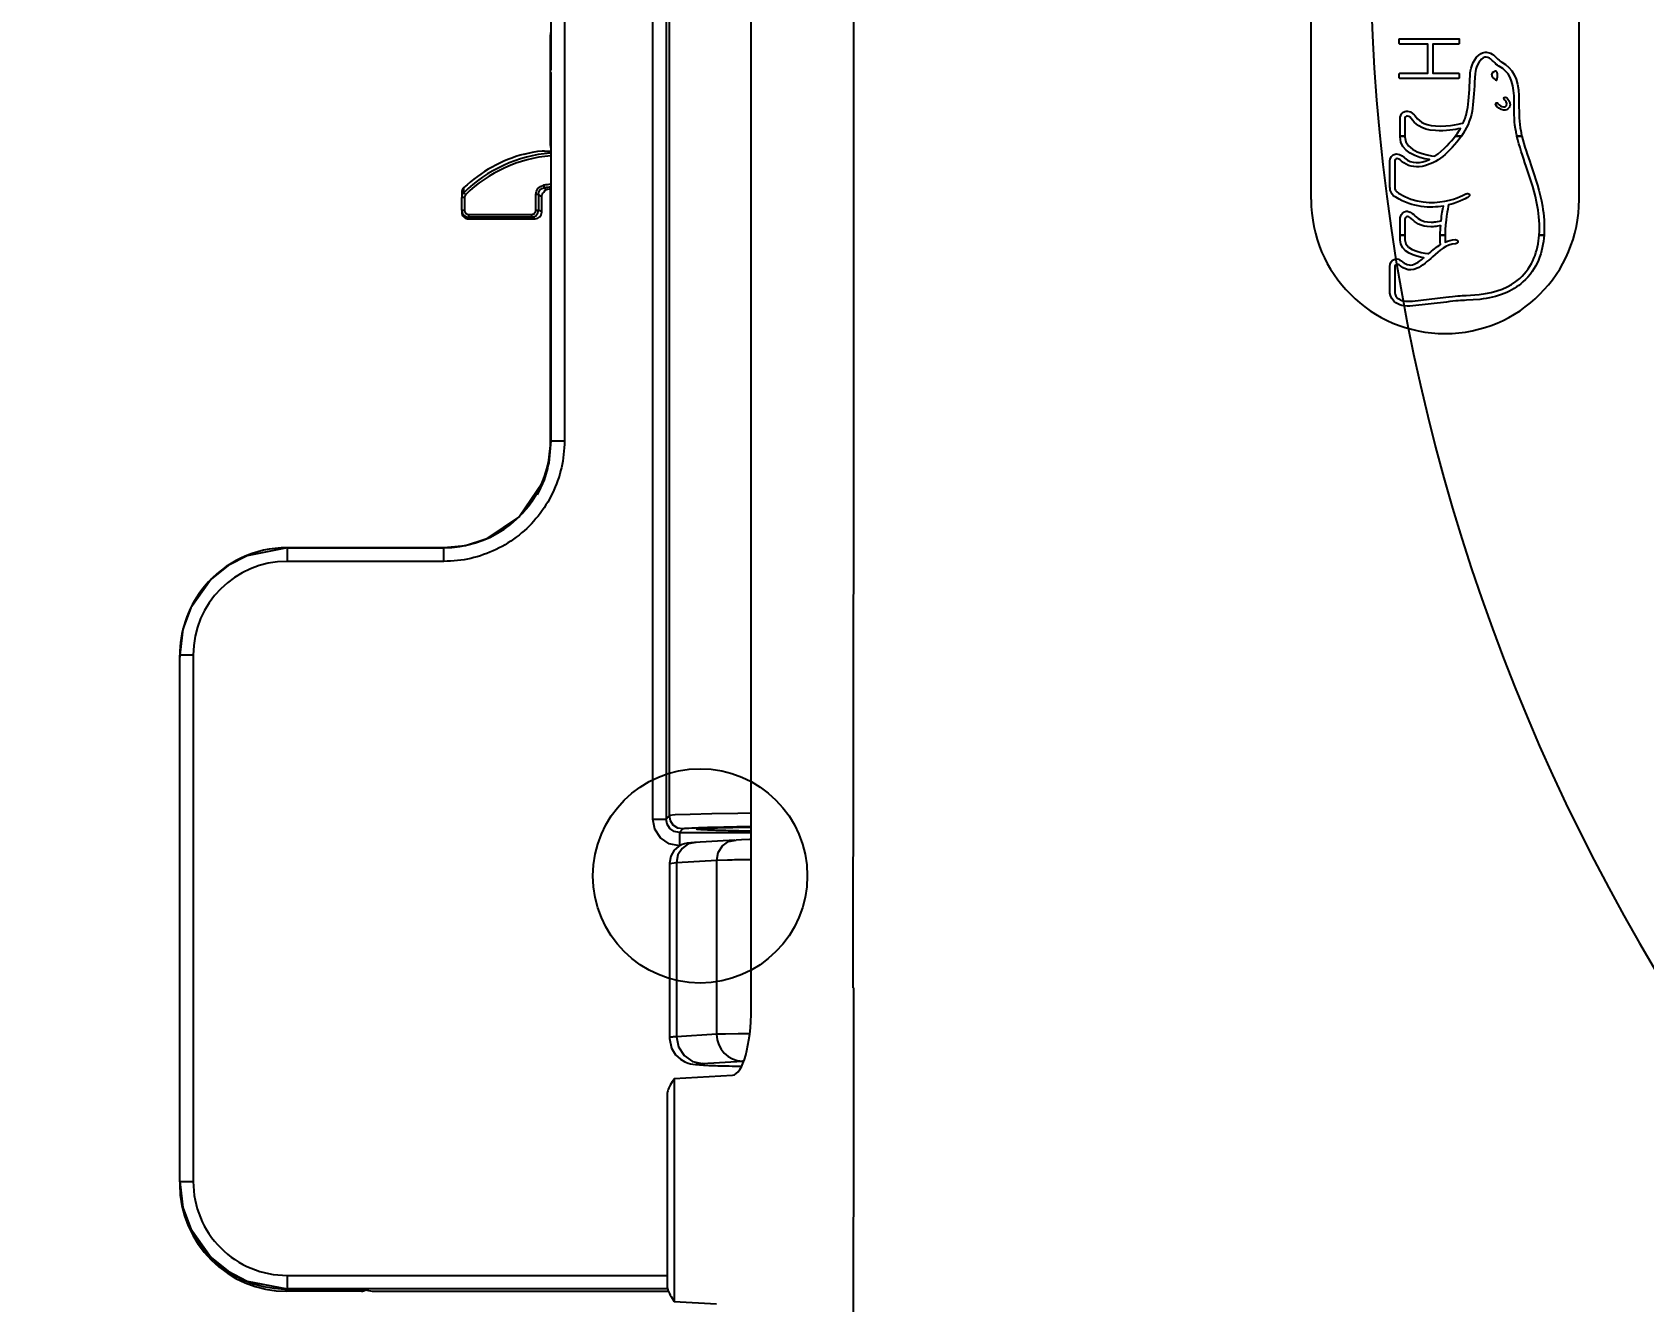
# Model space of a CAD drawing. Header units: millimetres. Extents: x 9575 to 12140, y 93 to 2418.
# Drawn here: x 9979.8 to 10100.1, y 1652 to 1746.8 of the extents above; entities that cross this region are included whole.
import ezdxf
from ezdxf.lldxf.tags import DXFTag

# ---------------------------------------------------------------- set-up
doc = ezdxf.new("R2010")
doc.units = ezdxf.units.MM
doc.layers.add('3', color=3, linetype='Continuous')
doc.layers.add('THIN', color=8, linetype='Continuous')
doc.styles.get("Standard").update_dxf_attribs({"font": 'NanumGothic.ttf'})
tags = doc.linetypes.add('DASHED', pattern=[0.75, 0.5, -0.25]).pattern_tags.tags
tags[6:7] = [DXFTag(74, 4), DXFTag(75, 0), DXFTag(340, '0'), DXFTag(46, 1.0), DXFTag(50, 0.0), DXFTag(44, 0.0), DXFTag(45, 0.0)]
tags[4:5] = [DXFTag(74, 4), DXFTag(75, 0), DXFTag(340, '0'), DXFTag(46, 1.0), DXFTag(50, 0.0), DXFTag(44, 0.0), DXFTag(45, 0.0)]
doc.dimstyles.new('ISO-25', dxfattribs={"dimtxt": 20, "dimasz": 20, "dimexe": 3, "dimexo": 1, "dimgap": 5, "dimtad": 1, "dimtoh": 1, "dimdec": 0, "dimtxsty": 'Standard', "dimcen": 0, "dimclrd": 3, "dimclre": 3, "dimclrt": 2, "dimadec": 0, "dimazin": 0, "dimtfac": 1, "dimtdec": 0, "dimtmove": 0, "dimatfit": 3, "dimfxl": 0, "dimarcsym": 0})

# ---------------------------------------------------------------- blocks, each defined once
blk = doc.blocks.new('2E12E')
at = {"color": 2}
for p, q in [((6815.43, 996.12), (6815.43, 1155.87)), ((6808.08, 1010.24), (6808.08, 1141.74)), ((6809.08, 1141.74), (6809.08, 1010.24)), ((6809.33, 1010.5), (6809.33, 1141.49)), ((6801.49, 1113.51), (6801.49, 1038.48)), ((6800.49, 1070.98), (6800.49, 1066.16)), ((6800.46, 1068.97), (6800.46, 1068.8)), ((6800.46, 1060.54), (6800.46, 1068.8)), ((6800.48, 1065.65), (6800.49, 1066)), ((6800.47, 1064.95), (6800.47, 1059.87)), ((6800, 1060.14), (6800.02, 1060.1)), ((6800.46, 1060.54), (6800.46, 1060.37)), ((6800.47, 1059.87), (6800.47, 1038.5)), ((6800.46, 1038.33), (6800.46, 1057.43)), ((6793.83, 1055.69), (6793.83, 1056.64)), ((6793.98, 1057), (6794.12, 1056.86)), ((6794.03, 1056.64), (6794.03, 1055.69)), ((6799.36, 1055.69), (6799.36, 1056.88)), ((6799.56, 1056.88), (6799.56, 1055.69)), ((6799.8, 1055.57), (6799.8, 1056.67)), ((6793.83, 1055.69), (6793.83, 1055.55)), ((6794.33, 1055.39), (6799.06, 1055.39)), ((6799.06, 1055.19), (6794.33, 1055.19)), ((6794.33, 1055.19), (6794.33, 1055.05)), ((6794.33, 1055.05), (6798.5, 1055.05)), ((6799.06, 1055.19), (6799.06, 1055.39)), ((6799.06, 1055.19), (6799.32, 1055.06)), ((6799.8, 1055.57), (6799.56, 1055.69)), ((6800.46, 1038.33), (6800.47, 1038.33)), ((6800.47, 1038.5), (6800.49, 1038.48)), ((6792.47, 1030.5), (6780.79, 1030.5)), ((6780.79, 1030.5), (6780.79, 1030.48)), ((6780.79, 1030.48), (6792.49, 1030.48)), ((6792.47, 1030.5), (6792.49, 1030.48)), ((6792.49, 1029.48), (6792.49, 1030.48)), ((6792.49, 1029.48), (6780.79, 1029.48)), ((6772.79, 1022.5), (6772.79, 1022.48)), ((6772.79, 1022.49), (6772.79, 1022.48)), ((6772.79, 983.17), (6772.79, 1022.48)), ((6773.79, 1022.48), (6773.79, 983.17)), ((6810.08, 1009.24), (6810.33, 1009.5)), ((6810.08, 1009.24), (6815.43, 1009.24)), ((6814.21, 1008.67), (6811.19, 1008.49)), ((6809.33, 1007), (6809.33, 993.82)), ((6809.85, 1006.99), (6812.86, 1007.17)), ((6809.85, 1006.99), (6809.85, 993.99)), ((6812.86, 994.17), (6812.86, 1007.17)), ((6812.86, 994.17), (6809.85, 993.99)), ((6809.69, 990.86), (6814.04, 991.12)), ((6811.77, 991.99), (6814.78, 992.17)), ((6809.69, 990.86), (6809.69, 974.22)), ((6809.15, 989.6), (6809.15, 975.48)), ((6772.79, 983.16), (6772.79, 983.17)), ((6772.79, 983.17), (6772.79, 983.15)), ((6780.79, 976.17), (6809.15, 976.17)), ((6809.23, 975.17), (6780.79, 975.17)), ((6780.79, 975.17), (6780.79, 975.15)), ((6780.79, 975.15), (6783.89, 975.15)), ((6786.36, 974.99), (6780.79, 974.99)), ((6785.79, 975.12), (6786.31, 975.04)), ((6786.36, 974.99), (6786.31, 975.04)), ((6787.18, 974.98), (6786.38, 975.11)), ((6809.28, 974.98), (6787.18, 974.98)), ((6809.69, 974.22), (6812.84, 974.04))]:
    blk.add_line(p, q, dxfattribs=at)
for points in [[(6823.05, 997.63), (6823.09, 1036.81), (6823.1, 1075.99)], [(6800.48, 1068.68), (6800.47, 1068.72), (6800.46, 1068.8), (6800.46, 1068.8)], [(6800.49, 1065.99), (6800.49, 1038.48)], [(6798.5, 1059.89), (6798.59, 1059.92), (6799.1, 1060.03), (6799.52, 1060.11), (6799.83, 1060.14), (6799.98, 1060.14), (6800, 1060.14)], [(6800.02, 1060.1), (6800.05, 1060.1), (6800.23, 1060.1), (6800.49, 1060.11)], [(6793.98, 1057), (6793.99, 1057.39)], [(6799.36, 1056.88), (6799.4, 1057.12), (6799.52, 1057.33), (6799.71, 1057.48), (6799.94, 1057.57)], [(6799.56, 1056.88), (6799.59, 1057.05), (6799.67, 1057.2), (6799.81, 1057.31), (6799.97, 1057.37)], [(6799.94, 1057.57), (6799.95, 1057.49), (6799.96, 1057.43), (6799.97, 1057.39), (6799.97, 1057.37)], [(6800.14, 1057.23), (6800.1, 1057.27), (6800.06, 1057.29), (6800.02, 1057.33), (6799.99, 1057.36), (6799.98, 1057.37), (6799.97, 1057.37)], [(6800.02, 1057.17), (6800.04, 1057.19), (6800.1, 1057.22), (6800.12, 1057.22), (6800.14, 1057.23)], [(6800.45, 1057.29), (6800.22, 1057.25), (6800.14, 1057.23)], [(6793.83, 1057.02), (6793.83, 1056.64)], [(6793.98, 1057), (6793.91, 1056.92), (6793.87, 1056.84), (6793.84, 1056.74), (6793.83, 1056.64)], [(6794.03, 1056.64), (6793.95, 1056.64), (6793.88, 1056.64), (6793.84, 1056.64), (6793.83, 1056.64)], [(6799.56, 1056.88), (6799.54, 1056.88), (6799.49, 1056.88), (6799.43, 1056.88), (6799.36, 1056.88)], [(6799.56, 1056.88), (6799.8, 1056.67)], [(6799.8, 1056.67), (6799.81, 1056.77), (6799.84, 1056.87), (6799.89, 1056.96), (6799.96, 1057.05), (6800, 1057.11)], [(6793.83, 1055.69), (6793.84, 1055.57), (6793.88, 1055.46), (6793.94, 1055.37), (6794.01, 1055.3), (6794.17, 1055.21), (6794.33, 1055.19)], [(6793.83, 1055.69), (6793.84, 1055.69), (6793.89, 1055.69), (6793.96, 1055.69), (6794.03, 1055.69)], [(6794.33, 1055.39), (6794.33, 1055.31), (6794.33, 1055.25), (6794.33, 1055.2), (6794.33, 1055.19)], [(6799.06, 1055.19), (6799.16, 1055.2), (6799.26, 1055.23), (6799.35, 1055.28), (6799.42, 1055.35), (6799.52, 1055.51), (6799.56, 1055.69)], [(6799.32, 1055.06), (6799.52, 1055.1), (6799.66, 1055.21), (6799.76, 1055.35), (6799.79, 1055.45), (6799.8, 1055.54), (6799.8, 1055.57)], [(6799.36, 1055.69), (6799.43, 1055.69), (6799.5, 1055.69), (6799.54, 1055.69), (6799.56, 1055.69)], [(6800.49, 1038.48), (6800.32, 1036.84), (6799.84, 1035.32), (6798.15, 1032.82), (6795.64, 1031.13), (6794.12, 1030.65), (6792.49, 1030.48)], [(6800.46, 1038.33), (6800.23, 1036.41), (6799.97, 1035.57)], [(6800.49, 1038.48), (6800.57, 1038.48), (6800.79, 1038.48), (6801.11, 1038.48), (6801.49, 1038.48)], [(6799.97, 1035.57), (6799.59, 1034.69), (6799.46, 1034.44)], [(6780.79, 1030.48), (6777.81, 1029.9), (6776.4, 1029.17), (6775.13, 1028.14), (6773.6, 1026), (6773.02, 1024.41), (6772.79, 1022.48)], [(6780.79, 1030.48), (6780.79, 1030.4), (6780.79, 1030.18), (6780.79, 1029.86), (6780.79, 1029.48)], [(6772.79, 1022.49), (6772.79, 1022.33)], [(6773.79, 1022.48), (6773.41, 1022.48), (6773.08, 1022.48), (6772.87, 1022.48), (6772.79, 1022.48)], [(6809.33, 1010.5), (6809.08, 1010.24)], [(6815.42, 1010.68), (6814.43, 1010.66), (6812.49, 1010.63), (6810.88, 1010.59), (6809.77, 1010.55), (6809.33, 1010.5)], [(6810.33, 1009.5), (6809.95, 1009.57), (6809.62, 1009.79), (6809.41, 1010.11), (6809.33, 1010.5)], [(6808.08, 1010.24), (6808.45, 1010.24), (6808.78, 1010.24), (6808.99, 1010.24), (6809.08, 1010.24)], [(6810.08, 1008.24), (6809.31, 1008.39), (6808.66, 1008.83), (6808.23, 1009.48), (6808.08, 1010.24)], [(6810.08, 1009.24), (6809.69, 1009.32), (6809.37, 1009.53), (6809.15, 1009.86), (6809.08, 1010.24)], [(6810.08, 1009.24), (6810.08, 1009.16), (6810.08, 1008.94), (6810.08, 1008.62), (6810.08, 1008.24)], [(6811.2, 1008.49), (6810.93, 1008.47), (6810.66, 1008.44), (6810.46, 1008.4), (6810.27, 1008.33), (6810.01, 1008.2), (6809.69, 1007.91), (6809.43, 1007.48), (6809.33, 1006.94), (6809.33, 1006.93)], [(6811.29, 1008.49), (6810.74, 1008.38), (6810.27, 1008.05), (6809.96, 1007.57), (6809.85, 1006.99)], [(6812.86, 1007.17), (6812.97, 1007.75), (6813.28, 1008.24), (6813.75, 1008.56), (6814.3, 1008.67)], [(6815.42, 1008.71), (6815.3, 1008.71), (6814.7, 1008.69), (6814.3, 1008.67)], [(6809.33, 1006.93), (6809.85, 1006.99)], [(6812.86, 1007.17), (6813.66, 1007.2), (6814, 1007.2), (6814.19, 1007.21), (6815.33, 1007.22), (6815.44, 1007.22)], [(6823.06, 997.63), (6823.04, 963.43), (6823.02, 929.24)], [(6809.33, 993.94), (6809.33, 993.86), (6809.49, 993.14), (6809.79, 992.65), (6810.15, 992.32), (6810.48, 992.12), (6810.74, 992.02), (6810.91, 991.97), (6811.07, 991.94), (6811.28, 991.91), (6811.64, 991.88), (6812.32, 991.85), (6812.74, 991.84)], [(6809.85, 993.99), (6810, 993.23), (6810.42, 992.58), (6811.04, 992.14), (6811.77, 991.99)], [(6815.28, 994.21), (6814.47, 994.2), (6813.52, 994.19), (6812.86, 994.17)], [(6772.79, 983.17), (6772.87, 983.17), (6773.08, 983.17), (6773.41, 983.17), (6773.79, 983.17)], [(6772.79, 983.17), (6773.02, 981.24), (6773.6, 979.65), (6775.13, 977.51), (6776.4, 976.48), (6777.81, 975.74), (6780.79, 975.17)], [(6780.79, 976.17), (6780.79, 975.79), (6780.79, 975.47), (6780.79, 975.25), (6780.79, 975.17)]]:
    blk.add_lwpolyline(points, dxfattribs=at)
for centre, radius, start, end in [((6801.33, 1049.49), 10.51, 94.8123, 134.3882), ((6801.33, 1049.49), 10.78, 105.201, 132.9183), ((6801.33, 1049.49), 10.31, 94.7621, 134.3875), ((6801.33, 1049.49), 8.19, 95.9947, 99.7802), ((6801.33, 1049.49), 7.99, 96.1451, 99.7805), ((6794.33, 1056.64), 0.301, 134.3951, 180.0075), ((6794.33, 1055.69), 0.3, 179.9932, 269.997), ((6799.06, 1055.69), 0.3, 269.9747, 359.9918), ((6780.79, 1022.48), 7, 90.009, 180.0064), ((6780.79, 983.17), 7, 179.9907, 269.9939)]:
    blk.add_arc(centre, radius, start, end, dxfattribs=at)
for centre, major_axis, ratio, start_param, end_param in [((6800.49, 1064.95), (0, 0.8), 0.017455, 0.523599, 1.570796), ((6794.33, 1057.02), (0, -0.5), 0.998838, 3.890736, 4.713339), ((6800.09, 1056.84), (0.088, 0.575), 0.246445, 1.011042, 1.1381), ((6794.33, 1055.55), (0, 0.5), 0.999848, 1.570796, 3.141593), ((6798.5, 1055.08), (1.5, 0), 0.017455, 4.712389, 5.289125), ((6792.46, 1038.49), (-7.66, 2.32), 0.999451, 2.752531, 3.435587), ((6792.47, 1038.5), (5.66, -5.66), 0.999695, 0.414252, 0.785253), ((6792.47, 1038.5), (5.66, -5.66), 0.999695, 5.497925, 6.697438), ((6780.79, 1022.5), (0, 8), 0.999848, 0.000015, 0.877805), ((6780.79, 1022.5), (0, 8), 0.999848, 0.877805, 1.537628), ((6780.79, 1022.5), (0, 8), 0.999848, 1.537628, 1.570811), ((6822.83, 1009.49), (-12.5, 0), 0.017452, 6.234874, 6.265942), ((6822.83, 1009.49), (-12.5, 0), 0.017452, 5.345455, 6.234874), ((6814.01, 996.12), (0, 5), 0.284012, 3.158327, 4.711911), ((6814.78, 994.17), (0.12, -2), 0.961133, 4.653947, 6.219937), ((6822.83, 991.93), (-11.5, 0), 0.01745, 6.003965, 6.78965), ((6820.64, 991.91), (-9, 0), 0.017453, 0.50647, 0.824227), ((6823.19, 991.96), (-12.75, 0), 0.017453, 0.824211, 0.844948), ((6818.63, 992.15), (-4, 0), 0.017451, 5.922161, 6.00399), ((6780.79, 983.15), (0, 8), 0.999848, 1.570782, 3.121269), ((6780.79, 982.99), (4.21, 6.81), 0.99966, 2.124488, 3.694989), ((6780.79, 983.15), (0, 8), 0.999848, 3.121269, 3.141578), ((6783.89, 975.11), (2.5, 0), 0.017455, 0.10471, 1.570786), ((6783.8, 975.12), (-2, 0), 0.017449, 3.246202, 3.709245), ((6786.31, 975.54), (0.229, 0.445), 0.99869, 3.61698, 4.061401), ((6786.36, 975.49), (0, 0.5), 0.999695, 3.141593, 3.704966)]:
    blk.add_ellipse(centre, major_axis=major_axis, ratio=ratio, start_param=start_param, end_param=end_param, dxfattribs=at)
for points in [[(6801.49, 1038.48), (6801.49, 1037.79), (6801.34, 1036.46), (6800.67, 1034.54), (6799.59, 1032.82), (6798.15, 1031.38), (6796.43, 1030.3), (6794.51, 1029.63), (6793.18, 1029.48), (6792.49, 1029.48)], [(6809.85, 993.99), (6809.74, 993.98), (6809.54, 993.97), (6809.37, 993.95), (6809.33, 993.94), (6809.33, 993.93)], [(6809.69, 990.86), (6809.57, 990.69), (6809.37, 990.37), (6809.19, 989.95), (6809.15, 989.71), (6809.15, 989.6)], [(6809.15, 975.48), (6809.15, 975.37), (6809.19, 975.13), (6809.37, 974.72), (6809.57, 974.39), (6809.69, 974.22)]]:
    blk.add_open_spline(points, degree=3, dxfattribs=at)
for points, knots in [([(6811.33, 1009.49), (6811.33, 1009.51), (6811.49, 1009.53), (6812.17, 1009.57), (6812.83, 1009.59), (6813.14, 1009.6)], [0, 0, 0, 0, 0.0666667, 0.1333333, 0.1812458, 0.1812458, 0.1812458, 0.1812458]), ([(6811.83, 1009.43), (6811.73, 1009.44), (6811.45, 1009.46), (6811.33, 1009.48), (6811.33, 1009.49)], [0.90607494, 0.90607494, 0.90607494, 0.90607494, 0.93333333, 1, 1, 1, 1]), ([(6813.41, 1009.38), (6812.99, 1009.39), (6812.39, 1009.41), (6811.97, 1009.43), (6811.83, 1009.43)], [0.80616387, 0.80616387, 0.80616387, 0.80616387, 0.86666667, 0.90607494, 0.90607494, 0.90607494, 0.90607494]), ([(6813.14, 1009.6), (6813.26, 1009.6), (6813.83, 1009.62), (6814.6, 1009.63), (6815.29, 1009.64), (6815.38, 1009.65)], [0.18124579, 0.18124579, 0.18124579, 0.18124579, 0.2, 0.26666667, 0.2764965, 0.2764965, 0.2764965, 0.2764965]), ([(6815.38, 1009.34), (6815.3, 1009.34), (6814.62, 1009.35), (6813.96, 1009.36), (6813.45, 1009.38), (6813.41, 1009.38)], [0.7247645, 0.7247645, 0.7247645, 0.7247645, 0.73333333, 0.8, 0.80616387, 0.80616387, 0.80616387, 0.80616387])]:
    blk.add_open_spline(points, degree=3, knots=knots, dxfattribs=at)
at = {"layer": 'THIN', "color": 2, "linetype": 'DASHED', "ltscale": 3}
for p, q in [((6857.22, 1056.49), (6857.22, 1095.49)), ((6877.22, 1056.49), (6877.22, 1095.49))]:
    blk.add_line(p, q, dxfattribs=at)
blk.add_arc((6867.22, 1056.49), 10, 180, 0, dxfattribs=at)
at = {"layer": 'THIN', "color": 2}
for points, knots in [([(6868.28, 1065.58), (6868.28, 1065.58), (6868.28, 1065.89), (6868.28, 1065.89), (6868.28, 1065.89), (6868.28, 1065.91), (6868.25, 1065.93), (6868.23, 1065.93), (6868.23, 1065.93), (6868.23, 1065.93), (6866.3, 1065.93), (6866.3, 1065.93), (6866.3, 1065.93), (6866.3, 1065.93), (6866.3, 1068.1), (6866.3, 1068.1), (6866.3, 1068.1), (6866.3, 1068.1), (6868.23, 1068.1), (6868.23, 1068.1), (6868.23, 1068.1), (6868.25, 1068.1), (6868.28, 1068.12), (6868.28, 1068.14), (6868.28, 1068.14), (6868.28, 1068.14), (6868.28, 1068.45), (6868.28, 1068.45), (6868.28, 1068.45), (6868.28, 1068.48), (6868.25, 1068.5), (6868.23, 1068.5), (6868.23, 1068.5), (6868.23, 1068.5), (6863.84, 1068.5), (6863.84, 1068.5), (6863.84, 1068.5), (6863.82, 1068.5), (6863.8, 1068.48), (6863.8, 1068.45), (6863.8, 1068.45), (6863.8, 1068.45), (6863.8, 1068.14), (6863.8, 1068.14), (6863.8, 1068.14), (6863.8, 1068.12), (6863.82, 1068.1), (6863.84, 1068.1), (6863.84, 1068.1), (6863.84, 1068.1), (6865.93, 1068.1), (6865.93, 1068.1), (6865.93, 1068.1), (6865.93, 1068.1), (6865.93, 1065.93), (6865.93, 1065.93), (6865.93, 1065.93), (6865.93, 1065.93), (6863.84, 1065.93), (6863.84, 1065.93), (6863.84, 1065.93), (6863.82, 1065.93), (6863.8, 1065.91), (6863.8, 1065.89), (6863.8, 1065.89), (6863.8, 1065.89), (6863.8, 1065.58), (6863.8, 1065.58), (6863.8, 1065.58), (6863.8, 1065.56), (6863.82, 1065.54), (6863.84, 1065.54), (6863.84, 1065.54), (6863.84, 1065.54), (6868.23, 1065.54), (6868.23, 1065.54), (6868.23, 1065.54), (6868.25, 1065.54), (6868.28, 1065.56), (6868.28, 1065.58)], [0, 0, 0, 0, 0.05, 0.05, 0.05, 0.05, 0.1, 0.1, 0.1, 0.1, 0.15, 0.15, 0.15, 0.15, 0.2, 0.2, 0.2, 0.2, 0.25, 0.25, 0.25, 0.25, 0.3, 0.3, 0.3, 0.3, 0.35, 0.35, 0.35, 0.35, 0.4, 0.4, 0.4, 0.4, 0.45, 0.45, 0.45, 0.45, 0.5, 0.5, 0.5, 0.5, 0.55, 0.55, 0.55, 0.55, 0.6, 0.6, 0.6, 0.6, 0.65, 0.65, 0.65, 0.65, 0.7, 0.7, 0.7, 0.7, 0.75, 0.75, 0.75, 0.75, 0.8, 0.8, 0.8, 0.8, 0.85, 0.85, 0.85, 0.85, 0.9, 0.9, 0.9, 0.9, 0.95, 0.95, 0.95, 0.95, 1, 1, 1, 1]), ([(6868.44, 1061.23), (6868.81, 1061.77), (6869.11, 1062.4), (6869.23, 1063.1), (6869.23, 1063.1), (6869.33, 1063.64), (6869.38, 1064.53), (6869.42, 1065.25), (6869.42, 1065.25), (6869.42, 1065.25), (6869.46, 1065.91), (6869.46, 1065.91), (6869.46, 1065.91), (6869.49, 1066.28), (6869.71, 1066.88), (6870.07, 1067.07), (6870.07, 1067.07), (6870.21, 1067.15), (6870.36, 1067.14), (6870.53, 1067.04), (6870.53, 1067.04), (6870.64, 1066.98), (6870.73, 1066.88), (6870.83, 1066.79), (6870.83, 1066.79), (6870.95, 1066.67), (6871.07, 1066.55), (6871.23, 1066.46), (6871.23, 1066.46), (6871.23, 1066.46), (6871.28, 1066.43), (6871.28, 1066.43), (6871.28, 1066.43), (6871.96, 1066.07), (6872.33, 1065.34), (6872.36, 1064.24), (6872.36, 1064.24), (6872.36, 1064.24), (6872.36, 1063.62), (6872.36, 1063.62), (6872.36, 1063.62), (6872.37, 1062.94), (6872.37, 1062.18), (6872.51, 1061.54), (6872.51, 1061.54), (6872.53, 1061.44), (6872.55, 1061.33), (6872.58, 1061.23), (6872.58, 1061.23), (6872.58, 1061.23), (6872.95, 1061.23), (6872.95, 1061.23), (6872.95, 1061.23), (6872.92, 1061.36), (6872.89, 1061.49), (6872.86, 1061.62), (6872.86, 1061.62), (6872.74, 1062.22), (6872.73, 1062.96), (6872.73, 1063.62), (6872.73, 1063.62), (6872.73, 1063.62), (6872.72, 1064.25), (6872.72, 1064.25), (6872.72, 1064.25), (6872.69, 1065.49), (6872.26, 1066.34), (6871.45, 1066.76), (6871.45, 1066.76), (6871.45, 1066.76), (6871.41, 1066.78), (6871.41, 1066.78), (6871.41, 1066.78), (6871.29, 1066.85), (6871.19, 1066.95), (6871.09, 1067.05), (6871.09, 1067.05), (6870.98, 1067.16), (6870.86, 1067.27), (6870.72, 1067.36), (6870.72, 1067.36), (6870.44, 1067.52), (6870.16, 1067.53), (6869.9, 1067.4), (6869.9, 1067.4), (6869.4, 1067.13), (6869.13, 1066.38), (6869.1, 1065.93), (6869.1, 1065.93), (6869.1, 1065.93), (6869.06, 1065.27), (6869.06, 1065.27), (6869.06, 1065.27), (6869.02, 1064.56), (6868.97, 1063.68), (6868.87, 1063.16), (6868.87, 1063.16), (6868.81, 1062.83), (6868.71, 1062.51), (6868.57, 1062.21), (6868.57, 1062.21), (6868.54, 1062.2), (6867.58, 1061.93), (6866.51, 1061.99), (6866.51, 1061.99), (6865.53, 1062.04), (6865.2, 1062.46), (6864.95, 1062.77), (6864.95, 1062.77), (6864.95, 1062.77), (6864.71, 1063.07), (6864.42, 1063.09), (6864.42, 1063.09), (6864.27, 1063.11), (6864.13, 1063.06), (6864.03, 1062.97), (6864.03, 1062.97), (6863.92, 1062.87), (6863.86, 1062.71), (6863.86, 1062.51), (6863.86, 1062.51), (6863.86, 1062.51), (6863.86, 1061.23), (6863.86, 1061.23), (6863.86, 1061.23), (6863.86, 1061.23), (6864.21, 1061.23), (6864.21, 1061.23), (6864.21, 1061.23), (6864.21, 1061.23), (6864.21, 1062.51), (6864.21, 1062.51), (6864.21, 1062.51), (6864.21, 1062.62), (6864.29, 1062.73), (6864.42, 1062.73), (6864.42, 1062.73), (6864.55, 1062.73), (6864.68, 1062.56), (6864.68, 1062.55), (6864.68, 1062.55), (6864.95, 1062.21), (6865.36, 1061.7), (6866.49, 1061.64), (6866.49, 1061.64), (6867.26, 1061.6), (6867.97, 1061.72), (6868.36, 1061.8), (6868.36, 1061.8), (6868.36, 1061.8), (6868.23, 1061.57), (6867.97, 1061.23), (6867.97, 1061.23), (6867.97, 1061.23), (6868.44, 1061.23), (6868.44, 1061.23)], [0, 0, 0, 0, 0.025641, 0.025641, 0.025641, 0.025641, 0.051282, 0.051282, 0.051282, 0.051282, 0.076923, 0.076923, 0.076923, 0.076923, 0.102564, 0.102564, 0.102564, 0.102564, 0.128205, 0.128205, 0.128205, 0.128205, 0.153846, 0.153846, 0.153846, 0.153846, 0.179487, 0.179487, 0.179487, 0.179487, 0.205128, 0.205128, 0.205128, 0.205128, 0.230769, 0.230769, 0.230769, 0.230769, 0.25641, 0.25641, 0.25641, 0.25641, 0.282051, 0.282051, 0.282051, 0.282051, 0.307692, 0.307692, 0.307692, 0.307692, 0.333333, 0.333333, 0.333333, 0.333333, 0.358974, 0.358974, 0.358974, 0.358974, 0.384615, 0.384615, 0.384615, 0.384615, 0.410256, 0.410256, 0.410256, 0.410256, 0.435897, 0.435897, 0.435897, 0.435897, 0.461538, 0.461538, 0.461538, 0.461538, 0.487179, 0.487179, 0.487179, 0.487179, 0.512821, 0.512821, 0.512821, 0.512821, 0.538462, 0.538462, 0.538462, 0.538462, 0.564103, 0.564103, 0.564103, 0.564103, 0.589744, 0.589744, 0.589744, 0.589744, 0.615385, 0.615385, 0.615385, 0.615385, 0.641026, 0.641026, 0.641026, 0.641026, 0.666667, 0.666667, 0.666667, 0.666667, 0.692308, 0.692308, 0.692308, 0.692308, 0.717949, 0.717949, 0.717949, 0.717949, 0.74359, 0.74359, 0.74359, 0.74359, 0.769231, 0.769231, 0.769231, 0.769231, 0.794872, 0.794872, 0.794872, 0.794872, 0.820513, 0.820513, 0.820513, 0.820513, 0.846154, 0.846154, 0.846154, 0.846154, 0.871795, 0.871795, 0.871795, 0.871795, 0.897436, 0.897436, 0.897436, 0.897436, 0.923077, 0.923077, 0.923077, 0.923077, 0.948718, 0.948718, 0.948718, 0.948718, 0.974359, 0.974359, 0.974359, 0.974359, 1, 1, 1, 1]), ([(6871.08, 1066.04), (6871.08, 1066.04), (6871.2, 1065.76), (6871.07, 1065.42), (6871.07, 1065.42), (6871.07, 1065.42), (6871.05, 1065.38), (6870.97, 1065.43), (6870.97, 1065.43), (6870.75, 1065.6), (6870.7, 1065.76), (6870.7, 1065.76), (6870.7, 1065.76), (6870.7, 1065.76), (6870.65, 1065.88), (6870.74, 1065.95), (6870.74, 1065.95), (6870.9, 1066.09), (6870.99, 1066.09), (6870.99, 1066.09), (6870.99, 1066.09), (6870.99, 1066.09), (6871.06, 1066.11), (6871.08, 1066.04)], [0, 0, 0, 0, 0.166667, 0.166667, 0.166667, 0.166667, 0.333333, 0.333333, 0.333333, 0.333333, 0.5, 0.5, 0.5, 0.5, 0.666667, 0.666667, 0.666667, 0.666667, 0.833333, 0.833333, 0.833333, 0.833333, 1, 1, 1, 1]), ([(6871.78, 1064.11), (6871.74, 1064.15), (6871.66, 1064.16), (6871.62, 1064.11), (6871.62, 1064.11), (6871.58, 1064.07), (6871.6, 1063.99), (6871.64, 1063.95), (6871.64, 1063.95), (6871.66, 1063.93), (6871.93, 1063.7), (6871.8, 1063.51), (6871.8, 1063.51), (6871.74, 1063.43), (6871.67, 1063.4), (6871.58, 1063.41), (6871.58, 1063.41), (6871.42, 1063.43), (6871.25, 1063.56), (6871.19, 1063.65), (6871.19, 1063.65), (6871.16, 1063.71), (6871.09, 1063.74), (6871.04, 1063.72), (6871.04, 1063.72), (6870.98, 1063.69), (6870.97, 1063.62), (6871, 1063.57), (6871, 1063.57), (6871.07, 1063.4), (6871.34, 1063.19), (6871.58, 1063.17), (6871.58, 1063.17), (6871.75, 1063.15), (6871.89, 1063.22), (6871.99, 1063.36), (6871.99, 1063.36), (6872.2, 1063.66), (6871.92, 1063.99), (6871.78, 1064.11)], [0, 0, 0, 0, 0.1, 0.1, 0.1, 0.1, 0.2, 0.2, 0.2, 0.2, 0.3, 0.3, 0.3, 0.3, 0.4, 0.4, 0.4, 0.4, 0.5, 0.5, 0.5, 0.5, 0.6, 0.6, 0.6, 0.6, 0.7, 0.7, 0.7, 0.7, 0.8, 0.8, 0.8, 0.8, 0.9, 0.9, 0.9, 0.9, 1, 1, 1, 1]), ([(6867.22, 1053.84), (6867.23, 1054.89), (6867.42, 1055.84), (6867.48, 1056.09), (6867.48, 1056.09), (6868.36, 1056.31), (6868.93, 1056.67), (6868.95, 1056.67), (6868.95, 1056.67), (6869.03, 1056.73), (6869.06, 1056.82), (6869.02, 1056.89), (6869.02, 1056.89), (6868.98, 1056.96), (6868.87, 1056.98), (6868.79, 1056.93), (6868.79, 1056.93), (6868.76, 1056.91), (6866.26, 1055.44), (6863.73, 1056.97), (6863.73, 1056.97), (6863.55, 1057.08), (6863.46, 1057.23), (6863.46, 1057.45), (6863.46, 1057.45), (6863.46, 1057.45), (6863.46, 1059.35), (6863.46, 1059.35), (6863.46, 1059.35), (6863.46, 1059.43), (6863.51, 1059.55), (6863.65, 1059.55), (6863.65, 1059.55), (6863.78, 1059.55), (6863.97, 1059.36), (6863.97, 1059.36), (6863.97, 1059.36), (6864.83, 1058.59), (6866.16, 1058.98), (6867.05, 1059.72), (6867.05, 1059.72), (6867.5, 1060.1), (6868.01, 1060.61), (6868.44, 1061.23), (6868.44, 1061.23), (6868.44, 1061.23), (6867.97, 1061.23), (6867.97, 1061.23), (6867.97, 1061.23), (6867.65, 1060.8), (6867.13, 1060.22), (6866.44, 1059.73), (6866.44, 1059.73), (6865.92, 1059.79), (6864.21, 1060.09), (6864.21, 1061.17), (6864.21, 1061.17), (6864.21, 1061.17), (6864.21, 1061.23), (6864.21, 1061.23), (6864.21, 1061.23), (6864.21, 1061.23), (6863.86, 1061.23), (6863.86, 1061.23), (6863.86, 1061.23), (6863.86, 1061.23), (6863.86, 1061.17), (6863.86, 1061.17), (6863.86, 1061.17), (6863.86, 1060.07), (6865.15, 1059.6), (6866.05, 1059.48), (6866.05, 1059.48), (6865.4, 1059.16), (6864.68, 1059.17), (6864.22, 1059.58), (6864.22, 1059.58), (6864.22, 1059.58), (6863.89, 1059.94), (6863.57, 1059.9), (6863.57, 1059.9), (6863.23, 1059.86), (6863.1, 1059.58), (6863.1, 1059.36), (6863.1, 1059.36), (6863.1, 1059.36), (6863.1, 1057.45), (6863.1, 1057.45), (6863.1, 1057.45), (6863.1, 1057.11), (6863.25, 1056.83), (6863.54, 1056.66), (6863.54, 1056.66), (6864.83, 1055.88), (6866.1, 1055.84), (6867.09, 1056.01), (6867.09, 1056.01), (6867.04, 1055.78), (6866.97, 1055.38), (6866.92, 1054.9), (6866.92, 1054.9), (6866.78, 1054.88), (6866.48, 1054.83), (6866.48, 1054.83), (6866.48, 1054.83), (6866.37, 1054.81), (6866.26, 1054.81), (6866.17, 1054.81), (6866.17, 1054.81), (6865.42, 1054.81), (6865.1, 1055.14), (6864.92, 1055.33), (6864.92, 1055.33), (6864.92, 1055.33), (6864.67, 1055.58), (6864.45, 1055.61), (6864.45, 1055.61), (6864.45, 1055.61), (6864.23, 1055.67), (6864.03, 1055.48), (6864.03, 1055.48), (6863.92, 1055.37), (6863.86, 1055.2), (6863.86, 1054.97), (6863.86, 1054.97), (6863.86, 1054.97), (6863.86, 1053.84), (6863.86, 1053.84), (6863.86, 1053.84), (6863.86, 1053.84), (6864.21, 1053.84), (6864.21, 1053.84), (6864.21, 1053.84), (6864.21, 1053.84), (6864.21, 1055.02), (6864.21, 1055.02), (6864.21, 1055.02), (6864.21, 1055.13), (6864.3, 1055.23), (6864.42, 1055.23), (6864.42, 1055.23), (6864.53, 1055.23), (6864.67, 1055.1), (6864.68, 1055.09), (6864.68, 1055.09), (6864.98, 1054.77), (6865.39, 1054.46), (6866.16, 1054.46), (6866.16, 1054.46), (6866.27, 1054.46), (6866.39, 1054.47), (6866.52, 1054.48), (6866.52, 1054.48), (6866.52, 1054.48), (6866.74, 1054.52), (6866.89, 1054.54), (6866.89, 1054.54), (6866.87, 1054.33), (6866.86, 1054.09), (6866.86, 1053.84), (6866.86, 1053.84), (6866.86, 1053.84), (6867.22, 1053.84), (6867.22, 1053.84)], [0, 0, 0, 0, 0.02439, 0.02439, 0.02439, 0.02439, 0.04878, 0.04878, 0.04878, 0.04878, 0.073171, 0.073171, 0.073171, 0.073171, 0.097561, 0.097561, 0.097561, 0.097561, 0.121951, 0.121951, 0.121951, 0.121951, 0.146341, 0.146341, 0.146341, 0.146341, 0.170732, 0.170732, 0.170732, 0.170732, 0.195122, 0.195122, 0.195122, 0.195122, 0.219512, 0.219512, 0.219512, 0.219512, 0.243902, 0.243902, 0.243902, 0.243902, 0.268293, 0.268293, 0.268293, 0.268293, 0.292683, 0.292683, 0.292683, 0.292683, 0.317073, 0.317073, 0.317073, 0.317073, 0.341463, 0.341463, 0.341463, 0.341463, 0.365854, 0.365854, 0.365854, 0.365854, 0.390244, 0.390244, 0.390244, 0.390244, 0.414634, 0.414634, 0.414634, 0.414634, 0.439024, 0.439024, 0.439024, 0.439024, 0.463415, 0.463415, 0.463415, 0.463415, 0.487805, 0.487805, 0.487805, 0.487805, 0.512195, 0.512195, 0.512195, 0.512195, 0.536585, 0.536585, 0.536585, 0.536585, 0.560976, 0.560976, 0.560976, 0.560976, 0.585366, 0.585366, 0.585366, 0.585366, 0.609756, 0.609756, 0.609756, 0.609756, 0.634146, 0.634146, 0.634146, 0.634146, 0.658537, 0.658537, 0.658537, 0.658537, 0.682927, 0.682927, 0.682927, 0.682927, 0.707317, 0.707317, 0.707317, 0.707317, 0.731707, 0.731707, 0.731707, 0.731707, 0.756098, 0.756098, 0.756098, 0.756098, 0.780488, 0.780488, 0.780488, 0.780488, 0.804878, 0.804878, 0.804878, 0.804878, 0.829268, 0.829268, 0.829268, 0.829268, 0.853659, 0.853659, 0.853659, 0.853659, 0.878049, 0.878049, 0.878049, 0.878049, 0.902439, 0.902439, 0.902439, 0.902439, 0.926829, 0.926829, 0.926829, 0.926829, 0.95122, 0.95122, 0.95122, 0.95122, 0.97561, 0.97561, 0.97561, 0.97561, 1, 1, 1, 1]), ([(6872.58, 1061.23), (6872.76, 1060.46), (6873.02, 1059.7), (6873.27, 1058.96), (6873.27, 1058.96), (6873.61, 1057.99), (6873.95, 1056.98), (6874.12, 1055.95), (6874.12, 1055.95), (6874.23, 1055.31), (6874.29, 1054.58), (6874.24, 1053.84), (6874.24, 1053.84), (6874.24, 1053.84), (6874.6, 1053.84), (6874.6, 1053.84), (6874.6, 1053.84), (6874.66, 1054.6), (6874.59, 1055.35), (6874.48, 1056.01), (6874.48, 1056.01), (6874.31, 1057.07), (6873.96, 1058.09), (6873.62, 1059.08), (6873.62, 1059.08), (6873.38, 1059.78), (6873.13, 1060.5), (6872.95, 1061.23), (6872.95, 1061.23), (6872.95, 1061.23), (6872.58, 1061.23), (6872.58, 1061.23)], [0, 0, 0, 0, 0.125, 0.125, 0.125, 0.125, 0.25, 0.25, 0.25, 0.25, 0.375, 0.375, 0.375, 0.375, 0.5, 0.5, 0.5, 0.5, 0.625, 0.625, 0.625, 0.625, 0.75, 0.75, 0.75, 0.75, 0.875, 0.875, 0.875, 0.875, 1, 1, 1, 1]), ([(6863.67, 1049.14), (6863.46, 1049.33), (6863.46, 1049.57), (6863.46, 1049.58), (6863.46, 1049.58), (6863.46, 1049.58), (6863.46, 1051.46), (6863.46, 1051.46), (6863.46, 1051.46), (6863.46, 1051.57), (6863.51, 1051.66), (6863.64, 1051.66), (6863.64, 1051.66), (6863.84, 1051.66), (6864, 1051.4), (6864.25, 1051.31), (6864.25, 1051.31), (6864.52, 1051.21), (6864.82, 1051.22), (6865.08, 1051.34), (6865.08, 1051.34), (6865.55, 1051.56), (6865.92, 1051.9), (6866.28, 1052.22), (6866.28, 1052.22), (6866.79, 1052.67), (6867.29, 1053.16), (6867.99, 1053.2), (6867.99, 1053.2), (6868.09, 1053.2), (6868.19, 1053.24), (6868.18, 1053.34), (6868.18, 1053.34), (6868.18, 1053.45), (6868.09, 1053.51), (6867.96, 1053.51), (6867.96, 1053.51), (6867.69, 1053.49), (6867.45, 1053.42), (6867.22, 1053.32), (6867.22, 1053.32), (6867.22, 1053.5), (6867.21, 1053.67), (6867.22, 1053.84), (6867.22, 1053.84), (6867.22, 1053.84), (6866.86, 1053.84), (6866.86, 1053.84), (6866.86, 1053.84), (6866.85, 1053.61), (6866.85, 1053.36), (6866.87, 1053.14), (6866.87, 1053.14), (6866.6, 1052.97), (6866.26, 1052.69), (6866, 1052.46), (6866, 1052.46), (6866, 1052.46), (6866, 1052.46), (6866, 1052.46), (6866, 1052.46), (6865.98, 1052.47), (6864.21, 1052.58), (6864.21, 1053.49), (6864.21, 1053.49), (6864.21, 1053.49), (6864.21, 1053.84), (6864.21, 1053.84), (6864.21, 1053.84), (6864.21, 1053.84), (6863.86, 1053.84), (6863.86, 1053.84), (6863.86, 1053.84), (6863.86, 1053.84), (6863.86, 1053.49), (6863.86, 1053.49), (6863.86, 1053.49), (6863.86, 1052.54), (6865.04, 1052.24), (6865.64, 1052.15), (6865.64, 1052.15), (6865.43, 1051.98), (6865.17, 1051.79), (6864.92, 1051.67), (6864.92, 1051.67), (6864.76, 1051.59), (6864.57, 1051.58), (6864.39, 1051.64), (6864.39, 1051.64), (6864.08, 1051.73), (6863.85, 1052.13), (6863.48, 1052.05), (6863.48, 1052.05), (6863.19, 1051.99), (6863.1, 1051.74), (6863.1, 1051.49), (6863.1, 1051.49), (6863.1, 1051.49), (6863.1, 1049.58), (6863.1, 1049.58), (6863.1, 1049.58), (6863.1, 1049.57), (6863.09, 1049.18), (6863.42, 1048.88), (6863.42, 1048.88), (6863.73, 1048.59), (6864.18, 1048.48), (6864.82, 1048.55), (6864.82, 1048.55), (6864.82, 1048.55), (6867.32, 1048.84), (6867.32, 1048.84), (6867.32, 1048.84), (6868.04, 1048.94), (6868.43, 1048.96), (6868.82, 1048.97), (6868.82, 1048.97), (6868.82, 1048.97), (6869.8, 1049.04), (6869.8, 1049.04), (6869.8, 1049.04), (6871.15, 1049.19), (6872.23, 1049.63), (6873.03, 1050.34), (6873.03, 1050.34), (6874.1, 1051.29), (6874.52, 1052.58), (6874.6, 1053.84), (6874.6, 1053.84), (6874.6, 1053.84), (6874.24, 1053.84), (6874.24, 1053.84), (6874.24, 1053.84), (6874.15, 1052.67), (6873.77, 1051.49), (6872.79, 1050.61), (6872.79, 1050.61), (6872.05, 1049.95), (6871.03, 1049.55), (6869.76, 1049.41), (6869.76, 1049.41), (6869.76, 1049.41), (6868.8, 1049.34), (6868.8, 1049.34), (6868.8, 1049.34), (6868.41, 1049.32), (6868.01, 1049.31), (6867.27, 1049.2), (6867.27, 1049.2), (6867.27, 1049.2), (6864.78, 1048.92), (6864.78, 1048.92), (6864.78, 1048.92), (6864.27, 1048.86), (6863.89, 1048.94), (6863.67, 1049.14)], [0, 0, 0, 0, 0.025641, 0.025641, 0.025641, 0.025641, 0.051282, 0.051282, 0.051282, 0.051282, 0.076923, 0.076923, 0.076923, 0.076923, 0.102564, 0.102564, 0.102564, 0.102564, 0.128205, 0.128205, 0.128205, 0.128205, 0.153846, 0.153846, 0.153846, 0.153846, 0.179487, 0.179487, 0.179487, 0.179487, 0.205128, 0.205128, 0.205128, 0.205128, 0.230769, 0.230769, 0.230769, 0.230769, 0.25641, 0.25641, 0.25641, 0.25641, 0.282051, 0.282051, 0.282051, 0.282051, 0.307692, 0.307692, 0.307692, 0.307692, 0.333333, 0.333333, 0.333333, 0.333333, 0.358974, 0.358974, 0.358974, 0.358974, 0.384615, 0.384615, 0.384615, 0.384615, 0.410256, 0.410256, 0.410256, 0.410256, 0.435897, 0.435897, 0.435897, 0.435897, 0.461538, 0.461538, 0.461538, 0.461538, 0.487179, 0.487179, 0.487179, 0.487179, 0.512821, 0.512821, 0.512821, 0.512821, 0.538462, 0.538462, 0.538462, 0.538462, 0.564103, 0.564103, 0.564103, 0.564103, 0.589744, 0.589744, 0.589744, 0.589744, 0.615385, 0.615385, 0.615385, 0.615385, 0.641026, 0.641026, 0.641026, 0.641026, 0.666667, 0.666667, 0.666667, 0.666667, 0.692308, 0.692308, 0.692308, 0.692308, 0.717949, 0.717949, 0.717949, 0.717949, 0.74359, 0.74359, 0.74359, 0.74359, 0.769231, 0.769231, 0.769231, 0.769231, 0.794872, 0.794872, 0.794872, 0.794872, 0.820513, 0.820513, 0.820513, 0.820513, 0.846154, 0.846154, 0.846154, 0.846154, 0.871795, 0.871795, 0.871795, 0.871795, 0.897436, 0.897436, 0.897436, 0.897436, 0.923077, 0.923077, 0.923077, 0.923077, 0.948718, 0.948718, 0.948718, 0.948718, 0.974359, 0.974359, 0.974359, 0.974359, 1, 1, 1, 1])]:
    blk.add_open_spline(points, degree=3, knots=knots, dxfattribs=at)
blk = doc.blocks.new('*D53')
at = {"color": 3, "lineweight": -2}
for p, q in [((9775.88, 1958.95), (10624.79, 1958.95)), ((10614.79, 1938.95), (10614.79, 1771.33)), ((10614.79, 1568.71), (10614.79, 1736.33)), ((9775.88, 1548.71), (10624.79, 1548.71))]:
    blk.add_line(p, q, dxfattribs=at)
at = {"color": 3}
for points in [[(10611.45, 1938.95), (10618.12, 1938.95), (10614.79, 1958.95)], [(10611.45, 1568.71), (10618.12, 1568.71), (10614.79, 1548.71)]]:
    blk.add_solid(points, dxfattribs=at)
at = {"layer": 'Defpoints', "color": 0}
for p in [(9774.88, 1958.95), (9774.88, 1548.71), (10614.79, 1548.71)]:
    blk.add_point(p, dxfattribs=at)
at = {"color": 2, "insert": (10614.79, 1753.83), "char_height": 25, "attachment_point": 5}
blk.add_mtext('410', dxfattribs=at)

msp = doc.modelspace()

# ---------------------------------------------------------------- linework, layer by layer
at = {"color": 7, "linetype": 'Continuous'}
msp.add_circle((10029.63, 1683.83), 8, dxfattribs=at)
at = {"layer": '3', "color": 0}
msp.add_circle((10029.63, 1683.83), 8, dxfattribs=at)
msp.add_arc((10229.63, 1753.83), 150, 180, 238.2183, dxfattribs=at)

# ---------------------------------------------------------------- block references
msp.add_blockref('2E12E', (3218.01, 677.83))

# ---------------------------------------------------------------- dimensions: what is measured, and where the dimension line sits
dim = msp.add_linear_dim(base=(10614.79, 1548.71), p1=(9774.88, 1958.95), p2=(9774.88, 1548.71), angle=90, dimstyle='ISO-25', override={"dimtxt": 25, "dimexe": 10, "dimtih": 1, "dimarcsym": 1})
dim.commit()
dim.dimension.update_dxf_attribs({"geometry": '*D53', "text_midpoint": (10614.79, 1753.83)})

doc.saveas('drawing.dxf')
